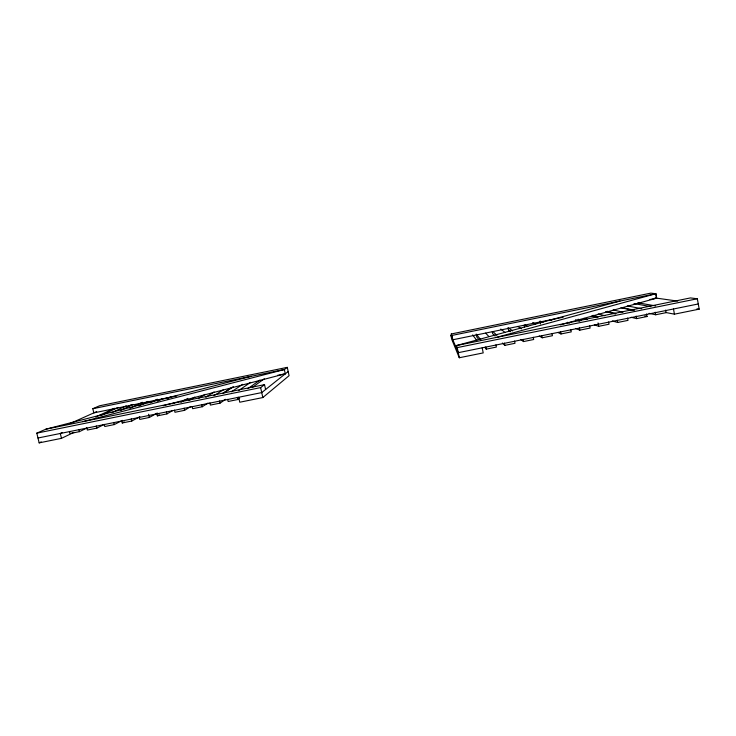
<?xml version="1.0" encoding="UTF-8"?>
<svg xmlns="http://www.w3.org/2000/svg" width="736" height="736" viewBox="0 0 736 736"><rect width="100%" height="100%" fill="white"/><g stroke="black" fill="none" stroke-linecap="round" stroke-linejoin="round"><path stroke-width="1.1" d="M238.657 397.265L239.761 402.224L262.835 397.55L289.092 375.682L287.279 367.365L99.516 405.794L92.819 408.719L93.812 412.878L176.704 395.959M288.181 371.524L261.74 392.582L37.978 438.012M73.747 432.455L61.474 438.343L39.155 442.87L36.8 433.145L260.636 387.605L264.528 384.643L265.604 389.5M287.279 367.365L284.436 369.518L82.8 421.654M227.663 399.317L228.151 401.488L237.875 399.51L239.688 398.185M252.393 387.357L264.298 378.773M248.078 388.488L259.928 380.089M209.88 402.923L210.376 405.094L220.064 403.126L225.639 399.308M238.538 390.614L250.59 382.37M231.472 391.8L242.668 384.348M222.898 393.3L233.312 386.593M192.151 406.52L192.639 408.692L202.308 406.732L208.003 403.052M223.192 393.263L231.73 387.752M213.955 395.701L223.486 389.721M174.469 410.118L174.966 412.27L184.598 410.32L190.394 406.769M205.85 397.32L214.093 391.911M198.398 398.406L205.188 394.358M156.842 413.696L157.338 415.849L166.943 413.899L172.831 410.467M188.922 400.494L194.801 397.081M157.338 415.849L159.316 414.718M180.955 402.27L187.846 398.351M139.26 417.266L139.766 419.419L149.344 417.468L157.292 413.034M172.482 403.779L174.469 402.675M121.734 420.817L122.24 422.97L131.79 421.029L139.831 416.714M122.24 422.97L124.264 421.903M167.311 398.774L170.338 397.182M104.264 424.368L104.77 426.512L114.292 424.58L122.406 420.376M158.038 400.945L162.095 398.848M150.162 402.813L157.283 399.206L157.706 401.046M86.839 427.91L87.345 430.045L96.839 428.122L104.006 424.534M138.837 405.978L148.056 401.387M129.941 408.314L142.25 402.279L142.683 404.119M69.46 431.434L69.975 433.568L79.442 431.646L86.664 428.14M126.914 406.907L131.008 404.947M120.649 410.412L133.032 404.441M111.752 412.712L126.224 405.83M101.43 415.279L118.054 407.486M39.155 442.87L41.234 441.904M62.385 432.51L60.306 433.476L61.474 438.343M95.708 416.999L114.448 408.278M70.306 423.458L96.674 411.59M36.8 433.145L45.945 429.162L251.123 376.326M560.335 324.907L656.622 298.154L655.822 293.738L650.817 293.13L451.306 333.96L452.162 338.201M496.257 337.465L655.822 293.738L656.622 298.154L649.879 299.534M620.006 301.061L456.357 345.589L457.36 350.538M162.914 405.766L285.274 373.778L284.344 369.527L92.819 408.719M451.306 333.96L451.95 335.432L655.822 293.738M277.518 375.36L285.366 373.768M563.178 317.234L452.824 339.765L451.95 335.432M45.945 429.162L264.528 384.643M697.332 298.761L690.423 297.924L456.357 345.589L457.24 347.613L697.332 298.761L699.2 309.148L674.434 314.171L665.482 312.441M698.271 303.959L458.261 352.682L450.864 335.11L451.683 339.167L459.292 357.751L483.212 352.912L482.19 347.824M484.868 347.392L486.22 349.14L496.358 347.079L495.917 344.853M502.394 343.031L504.822 345.368L514.998 343.298L514.556 341.062M520.858 339.609L523.489 341.578L533.683 339.508L533.25 337.272M539.258 336.012L542.202 337.778L552.432 335.708L552 333.463M557.906 332.47L560.979 333.969L571.237 331.89L570.814 329.645M575.589 328.422L579.812 330.151L590.106 328.063L589.674 325.818M594.357 324.834L598.699 326.324L609.022 324.226L608.598 321.972M612.297 320.924L617.642 322.478L628.001 320.381L627.578 318.118M631.184 317.271L636.649 318.624L647.036 316.517L646.567 313.968M649.023 313.352L655.702 314.76L666.126 312.644L665.666 310.095M655.031 297.933L677.782 301.107M696.974 308.798L699.2 309.148M637.781 302.809L655.638 305.9M633.99 303.572L650.872 306.608M627.293 305.891L641.746 308.734M622.279 307.712L634.533 310.298M620.991 307.722L633.144 310.307M644.819 316.011L647.036 316.517M613.134 309.911L622.941 312.193M607.145 311.319L615.885 313.49M605.719 311.558L615.462 314.005M598.202 313.922L604.836 315.753M593.06 315.321L598.405 316.876M591.9 315.946L597.393 317.584M584.007 318.357L587.245 319.415M578.091 319.231L581.339 320.353M575.524 319.764L579.812 321.282M567.594 322.276L569.701 323.095M549.764 319.7L551.853 320.583M543.03 322.478L539.985 321.043L540.537 323.923M532.698 322.534L535.716 324.079M524.952 324.88L527.878 326.563M517.675 326.407L521.511 328.845M512.642 330.906L508.015 327.575L508.576 330.446L510.333 331.752M500.774 329.056L505.006 332.46M492.899 331.568L496.92 335.303M495.098 336.021L492.66 333.693L492.283 331.78M485.64 333.123L488.732 336.389M476.882 334.908L480.884 339.931M478.805 339.544L476.781 336.932L476.21 334.07M472.678 334.898L476.753 340.437M78.936 429.511L79.442 431.646M96.333 425.978L96.839 428.122M113.786 422.436L114.292 424.58M131.293 418.885L131.79 421.029M148.589 414.239L149.344 417.468M166.446 411.746L166.943 413.899M184.11 408.158L184.598 410.32M201.811 404.561L202.308 406.732M219.576 400.954L220.064 403.126M237.388 397.339L237.875 399.51M260.636 387.605L262.835 397.55M457.24 347.613L459.292 357.751M485.778 346.914L486.22 349.14M504.381 343.132L504.822 345.368M524.161 325.275L524.538 327.189M523.048 339.342L523.489 341.578M541.77 335.542L542.202 337.778M560.547 331.724L560.979 333.969M579.379 327.906L579.812 330.151M598.055 322.938L598.699 326.324M617.219 320.224L617.642 322.478M636.171 316.084L636.649 318.624M655.242 312.211L655.702 314.76M673.495 308.991L674.434 314.171"/></g></svg>
